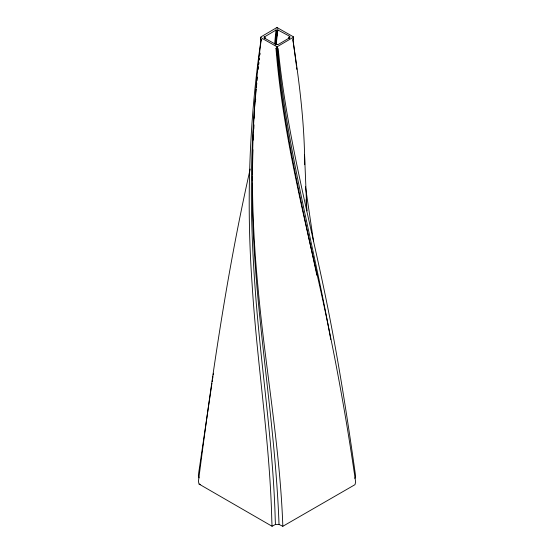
<?xml version="1.0" encoding="UTF-8"?>
<svg xmlns="http://www.w3.org/2000/svg" width="554" height="554" viewBox="0 0 554 554"><rect width="100%" height="100%" fill="white"/><g stroke="black" fill="none" stroke-linecap="round" stroke-linejoin="round"><path stroke-width="0.83" d="M290.033 36.46L277.879 29.978L277.291 30.297L275.733 44.77M289.07 38.219L289.126 36.986L289.631 36.606L289.493 36.945M264.923 38.517L264.881 37.284L263.974 36.799M277.325 44.59L276.121 44.555L263.967 37.811M276.584 27.956L277.312 27.7L293.364 36.779L293.502 39.223L292.865 39.902C299.243 81.216 304.548 122.863 304.707 164.725M252.347 176.345L252.34 180.659M252.382 174.621L252.894 149.656M277.9 29.618L276.155 44.362M253.178 140.21L253.455 135.093M253.78 129.124L254.016 124.858M254.383 118.037L254.57 114.623M255.539 100.904L255.692 99.18M256.232 89.132C249.757 153.77 250.166 218.941 254.812 283.696C260.138 362.274 273.039 440.264 275.22 519.05L275.442 524.43L272.056 526.258L199.101 484.099L198.401 481.474L198.817 478.427C212.161 374.719 227.154 271.114 250.173 169.046M256.391 87.414L256.793 83.114M257.035 80.538L257.361 77.096M274.673 43.676L275.996 29.701M275.213 44.826L276.675 30.331L276.017 30.068L264.383 36.945L264.514 37.291M275.802 44.936L277.235 31.204M261.82 39.556L261.149 40.241C250.36 121.638 249.923 204.17 257.866 285.843C264.895 365.398 279.701 444.218 282.755 524.112L282.81 526.3L279.022 524.444L275.442 524.43M258.171 69.375L258.483 66.805M258.794 64.236L259.002 62.526M259.307 59.957L259.514 58.246M259.923 54.818L260.131 53.108M261.024 39.833C249.168 120.62 246.308 202.612 252.098 284.05C256.973 363.126 269.943 441.593 271.806 520.857L272.056 526.258M211.926 383.34L198.353 475.207L199.038 477.887M212.182 381.664L212.438 379.989M264.93 38.198L264.881 37.284M212.708 378.306L212.985 376.623M213.255 374.94L213.532 373.257M354.899 478.469L355.599 475.921L355.183 473.047C345.689 405.68 334.914 338.459 320.309 271.993C304.291 197.93 285.601 124.165 278.191 48.586L275.975 48.323L276.695 48.233C282.907 124.158 300.455 198.484 316.362 272.797M289.486 38.115L290.026 37.644M289.126 36.986L289.077 37.838M260.505 37.859L261.308 36.682L276.591 27.707M260.636 37.111L260.505 39.556L261.183 39.957M293.364 36.779L292.692 37.63L277.409 46.598L276.688 46.605L260.636 37.527M264.874 37.61L264.507 38.254M277.325 44.327L277.983 44.652L289.617 37.776L289.119 37.374M282.81 526.3L354.962 484.681L355.647 482.181C345.71 412.744 332.878 343.729 317.269 275.338C300.344 200.416 282.069 125.398 276.003 48.607L275.975 48.323M276.675 30.331L277.291 30.297M199.101 484.099L200.631 484.487M316.549 273.641L316.895 275.31M330.745 339.457C313.439 242.299 286.176 146.789 277.422 48.219M305.476 186.774L313.557 241.426M292.851 38.642L296.459 65.995M296.688 67.706L296.854 69.389M306.064 199.71L306.487 205.735M306.611 207.452L306.854 210.894L304.575 154.781M279.022 524.444L278.814 519.07C274.105 406.83 251.343 295.857 252.375 183.249M293.495 38.801L293.502 39.223M260.498 39.133L260.505 39.556M277.409 46.598L277.416 48.697M277.312 27.7L277.312 28.254M276.688 46.605L276.688 48.71"/></g></svg>
